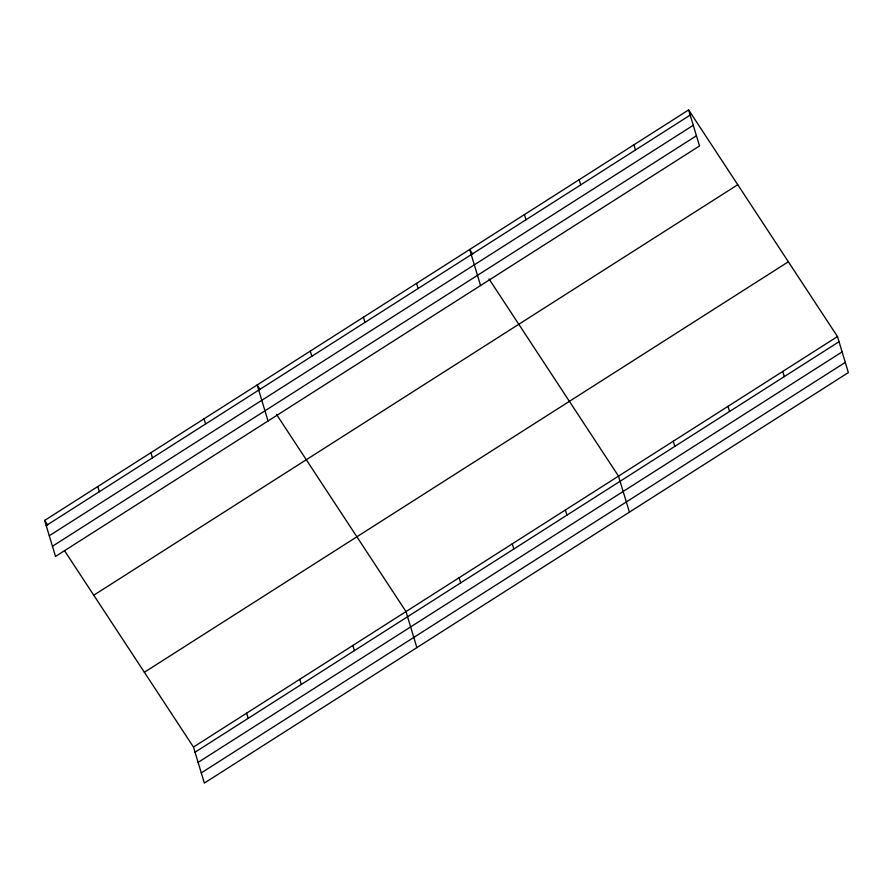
<?xml version="1.0" encoding="UTF-8"?>
<svg xmlns="http://www.w3.org/2000/svg" width="893" height="893" viewBox="0 0 893 893"><rect width="100%" height="100%" fill="white"/><g stroke="black" fill="none" stroke-linecap="round" stroke-linejoin="round"><path stroke-width="1.34" d="M688.637 109.928L699.52 145.95L55.522 556.439L44.65 520.418L688.637 109.928L837.478 336.561L848.35 372.582L204.363 783.072L193.48 747.05L64.742 551.014M46.202 525.575L690.2 115.085M49.282 535.755L693.269 125.277M52.453 546.259L696.44 135.769M93.765 595.207L737.752 184.717M144.365 672.262L788.363 261.772M193.48 747.05L837.478 336.561M195.042 752.207L839.029 341.718M198.112 762.388L842.11 351.898M201.282 772.88L845.28 362.391M472.665 254.025L469.685 249.493L480.557 285.514M489.029 278.962L618.514 476.125L629.398 512.147M260.142 389.493L257.162 384.961L268.045 420.983M276.517 414.419L406.002 611.582L416.875 647.604M44.65 520.418L47.63 524.95M782.737 371.455L784.288 376.612M727.996 406.337L729.548 411.494M633.896 144.822L635.459 149.979M673.255 441.231L674.818 446.388M579.166 179.716L580.718 184.873M524.425 214.61L525.977 219.767M565.392 509.992L566.943 515.149M512.258 543.859L513.821 549.016M416.551 283.36L418.114 288.517M459.136 577.715L460.688 582.872M363.429 317.227L364.98 322.384M310.295 351.094L311.847 356.251M352.869 645.449L354.432 650.606M299.747 679.316L301.298 684.473M204.039 418.828L205.591 423.974M246.613 713.183L248.176 718.34M150.906 452.684L152.469 457.841M97.783 486.551L99.335 491.708"/></g></svg>
